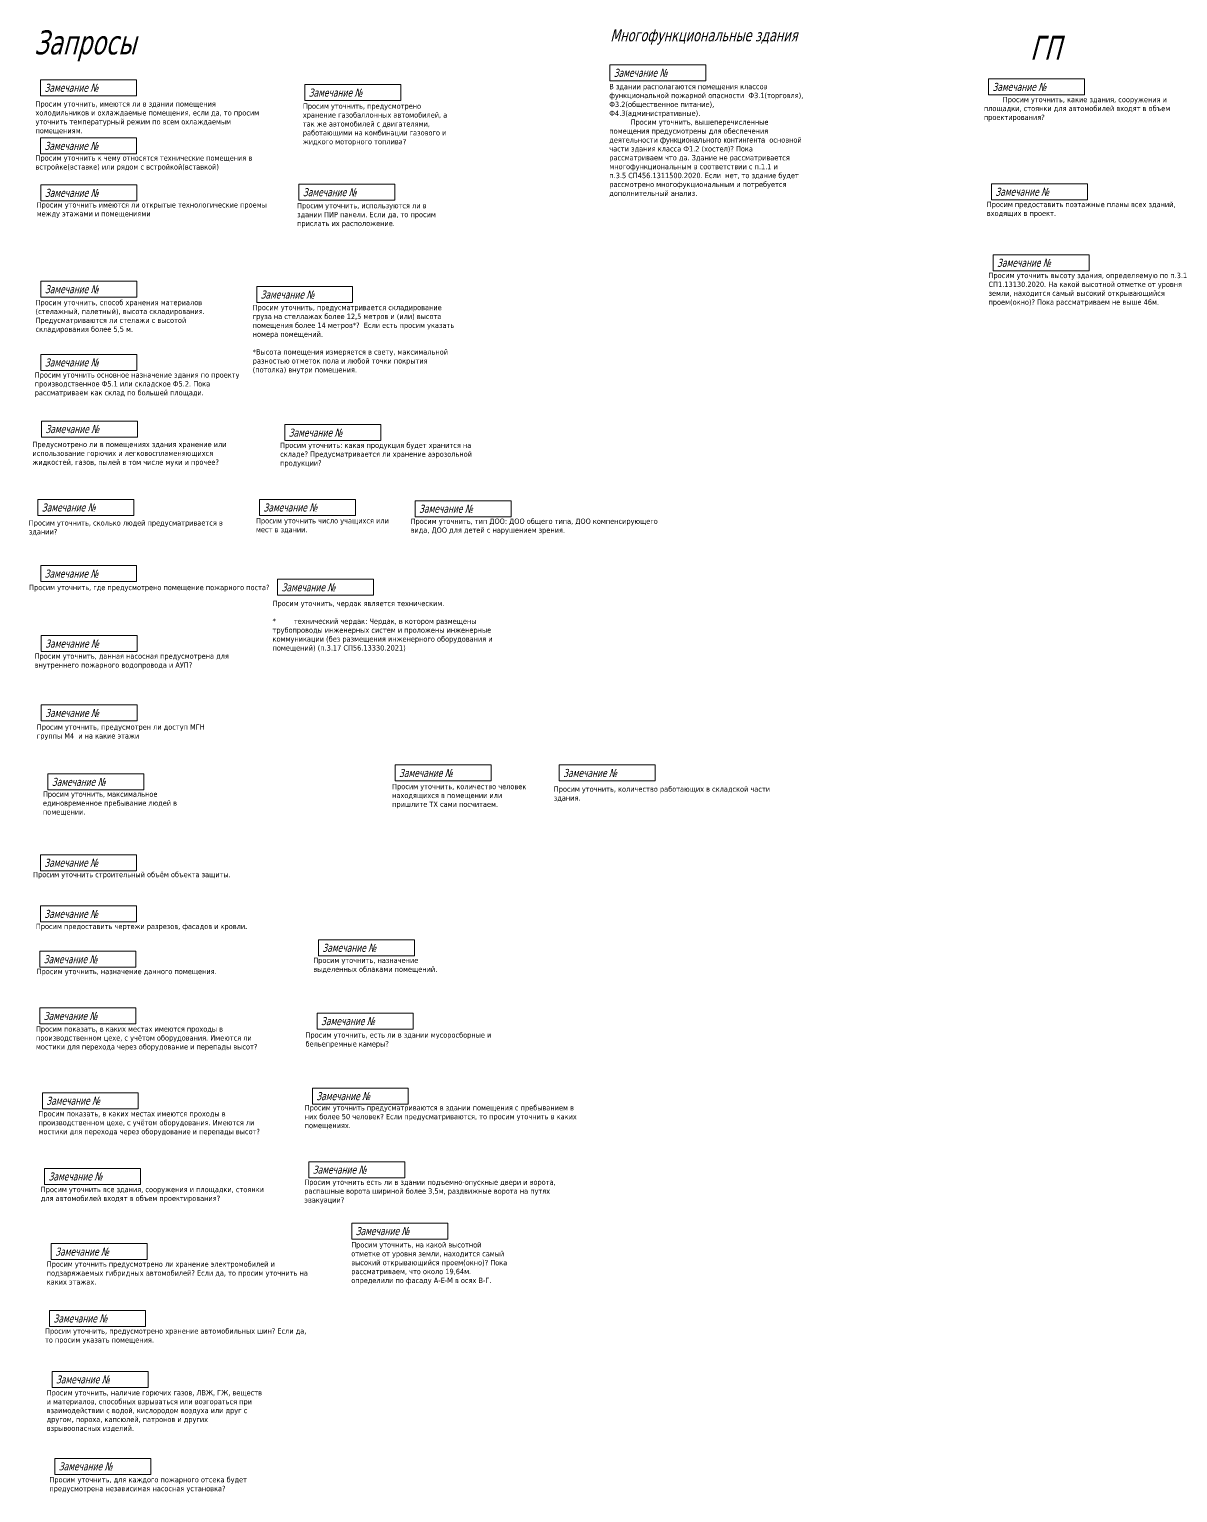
# Model space of a CAD drawing. Header units: millimetres. Extents: x -204396 to 1997851, y -2958255 to 237418.
# Drawn here: x 1549094 to 1678347, y 24858 to 189478 of the extents above; entities that cross this region are included whole.
import ezdxf

# ---------------------------------------------------------------- set-up
doc = ezdxf.new("R2010")
doc.units = ezdxf.units.MM
doc.layers.add('экспертиза', color=1, linetype='Continuous', lineweight=0)
doc.styles.add('ЭКСПЕРТИЗА', font='tahoma.ttf')

msp = doc.modelspace()

# ---------------------------------------------------------------- linework, layer by layer
at = {"layer": 'экспертиза'}
for points in [[(1614428, 185479), (1625228, 185479), (1625228, 183679), (1614428, 183679), (1614428, 185479)], [(1585387, 55192), (1596187, 55192), (1596187, 53392), (1585387, 53392), (1585387, 55192)]]:
    msp.add_lwpolyline(points, dxfattribs=at)
at = {"layer": 'экспертиза', "lineweight": 0, "transparency": 33554687}
for points in [[(1550367, 183794), (1561167, 183794), (1561167, 181994), (1550367, 181994), (1550367, 183794)], [(1580097, 183252), (1590897, 183252), (1590897, 181452), (1580097, 181452), (1580097, 183252)], [(1657051, 183895), (1667851, 183895), (1667851, 182095), (1657051, 182095), (1657051, 183895)], [(1550367, 177258), (1561167, 177258), (1561167, 175458), (1550367, 175458), (1550367, 177258)], [(1550409, 171977), (1561209, 171977), (1561209, 170177), (1550409, 170177), (1550409, 171977)], [(1579446, 172053), (1590246, 172053), (1590246, 170253), (1579446, 170253), (1579446, 172053)], [(1657376, 172095), (1668176, 172095), (1668176, 170295), (1657376, 170295), (1657376, 172095)], [(1657570, 164109), (1668370, 164109), (1668370, 162309), (1657570, 162309), (1657570, 164109)], [(1550409, 161140), (1561209, 161140), (1561209, 159340), (1550409, 159340), (1550409, 161140)], [(1574688, 160539), (1585488, 160539), (1585488, 158739), (1574688, 158739), (1574688, 160539)], [(1550409, 152898), (1561209, 152898), (1561209, 151098), (1550409, 151098), (1550409, 152898)], [(1550469, 145409), (1561269, 145409), (1561269, 143609), (1550469, 143609), (1550469, 145409)], [(1577845, 145004), (1588645, 145004), (1588645, 143204), (1577845, 143204), (1577845, 145004)], [(1550065, 136584), (1560865, 136584), (1560865, 134784), (1550065, 134784), (1550065, 136584)], [(1575009, 136584), (1585809, 136584), (1585809, 134784), (1575009, 134784), (1575009, 136584)], [(1592519, 136445), (1603319, 136445), (1603319, 134645), (1592519, 134645), (1592519, 136445)], [(1550382, 129147), (1561182, 129147), (1561182, 127347), (1550382, 127347), (1550382, 129147)], [(1577046, 127606), (1587846, 127606), (1587846, 125806), (1577046, 125806), (1577046, 127606)], [(1550443, 121274), (1561243, 121274), (1561243, 119474), (1550443, 119474), (1550443, 121274)], [(1550443, 113472), (1561243, 113472), (1561243, 111672), (1550443, 111672), (1550443, 113472)], [(1551193, 105717), (1561993, 105717), (1561993, 103917), (1551193, 103917), (1551193, 105717)], [(1590262, 106722), (1601062, 106722), (1601062, 104922), (1590262, 104922), (1590262, 106722)], [(1608739, 106722), (1619539, 106722), (1619539, 104922), (1608739, 104922), (1608739, 106722)], [(1550345, 96625), (1561145, 96625), (1561145, 94825), (1550345, 94825), (1550345, 96625)], [(1550345, 90873), (1561145, 90873), (1561145, 89073), (1550345, 89073), (1550345, 90873)], [(1550277, 85773), (1561077, 85773), (1561077, 83973), (1550277, 83973), (1550277, 85773)], [(1581639, 87054), (1592439, 87054), (1592439, 85254), (1581639, 85254), (1581639, 87054)], [(1550277, 79387), (1561077, 79387), (1561077, 77587), (1550277, 77587), (1550277, 79387)], [(1581490, 78809), (1592290, 78809), (1592290, 77009), (1581490, 77009), (1581490, 78809)], [(1550566, 69852), (1561366, 69852), (1561366, 68052), (1550566, 68052), (1550566, 69852)], [(1580955, 70369), (1591755, 70369), (1591755, 68569), (1580955, 68569), (1580955, 70369)], [(1550822, 61334), (1561622, 61334), (1561622, 59534), (1550822, 59534), (1550822, 61334)], [(1580555, 62097), (1591355, 62097), (1591355, 60297), (1580555, 60297), (1580555, 62097)], [(1551569, 52878), (1562369, 52878), (1562369, 51078), (1551569, 51078), (1551569, 52878)], [(1551376, 45359), (1562176, 45359), (1562176, 43559), (1551376, 43559), (1551376, 45359)], [(1551658, 38506), (1562458, 38506), (1562458, 36706), (1551658, 36706), (1551658, 38506)], [(1551969, 28726), (1562769, 28726), (1562769, 26926), (1551969, 26926), (1551969, 28726)]]:
    msp.add_lwpolyline(points, dxfattribs=at)

# ---------------------------------------------------------------- texts
at = {"layer": 'экспертиза', "color": 2, "lineweight": 0, "style": 'ЭКСПЕРТИЗА', "oblique": 14.99998, "width": 0.8}
for s, height, p in [('Запросы', 2700, (1549643, 186656)), ('Многофункциональные здания', 1350, (1614491, 188128)), ('ГП', 2700, (1661725, 186043))]:
    msp.add_text(s, height=height, dxfattribs=at).set_placement(p)
at = {"layer": 'экспертиза', "lineweight": 0, "style": 'ЭКСПЕРТИЗА', "oblique": 14.99998, "width": 0.8}
for p in [(1614878, 184129), (1585837, 53842)]:
    msp.add_text('Замечание №', height=900, dxfattribs=at).set_placement(p)
at = {"layer": 'экспертиза', "lineweight": 0, "ltscale": 100, "transparency": 33554687, "style": 'ЭКСПЕРТИЗА', "oblique": 14.99998, "width": 0.8}
for p in [(1550817, 182444), (1580547, 181902), (1657501, 182545), (1550817, 175908), (1550859, 170627), (1579896, 170703), (1657826, 170745), (1658020, 162759), (1550859, 159790), (1575138, 159189), (1550859, 151548), (1550919, 144059), (1578295, 143654), (1550515, 135234), (1575459, 135234), (1592969, 135095), (1550832, 127797), (1577496, 126256), (1550893, 119924), (1550893, 112122), (1590712, 105372), (1609189, 105372), (1551643, 104367), (1550795, 95275), (1550795, 89523), (1582089, 85704), (1550727, 84423), (1550727, 78037), (1581940, 77459), (1551016, 68502), (1581405, 69019), (1581005, 60747), (1551272, 59984), (1552019, 51528), (1551826, 44009), (1552108, 37156), (1552419, 27376)]:
    msp.add_text('Замечание №', height=900, dxfattribs=at).set_placement(p)
at = {"layer": 'экспертиза', "lineweight": 0, "ltscale": 100, "char_height": 600, "attachment_point": 1, "style": 'ЭКСПЕРТИЗА'}
for s, insert, width in [('В здании располагаются помещения классов функциональной пожарной опасности {\\A1; Ф3.1(торговля), Ф3.2(общественное питание), Ф4.3(административные).^J}^IПросим уточнить, вышеперечисленные помещения предусмотрены для обеспечения деятельности{\\fMicrosoft Sans Serif|b0|i0|c204|p34; функционального контингента } основной части здания класса Ф1.2 (хостел)? Пока рассматриваем что да. Здание не рассматривается многофункциональным в соответствии с п.1.1 и п.3.5\\~СП456.1311500.2020. Если  нет, то здание будет рассмотрено многофукциональным и потребуется дополнительный анализ.', (1614372, 183334), 20976.49), ('Просим уточнить, имеются ли в здании помещения холодильников и охлаждаемые помещения, если да, то просим уточнить температурный режим по всем охлаждаемым помещениям.', (1549797, 181380), 24579.48), ('Просим уточнить, предусмотрено хранение газобаллонных автомобилей, а так же автомобилей с двигателями, работающими на комбинации газового и жидкого моторного топлива?', (1579887, 181139), 16082.47), ('\\pi2127.498;Просим уточнить, какие здания, сооружения и площадки, стоянки для автомобилей входят в объем {\\H1.93206x; }проектирования?{\\H1.62918x; }', (1656532, 181875), 21895.48), ('Просим уточнить к чему относятся технические помещения в встройке(вставке) или рядом с встройкой(вставкой)', (1549797, 175302), 24579.48), ('Просим уточнить имеются ли открытые технологические проемы между этажами и помещениями', (1549921, 170028), 25338.67), ('Просим уточнить, используются ли в здании ПИР панели. Если да, то просим прислать их расположение.', (1579236, 169939), 16082.47), ('\\pt1200;Просим предоставить поэтажные планы всех зданий, входящих в проект. ', (1656856, 170075), 21895.48), ('Просим уточнить высоту здания, определяемую по п.3.1 СП1.13130.2020. На какой высотной отметке от уровня земли, находится самый высокий открывающийся проем(окно)? Пока рассматриваем не выше 46м.', (1657050, 162089), 21895.48), ('Просим уточнить, способ хранения материалов (стелажный, палетный), высота складирования. Предусматриваются ли стелажи с высотой складирования более 5,5 м.', (1549802, 159043), 18932.75), ('Просим уточнить основное назначение здания по проекту производственное Ф5.1 или складское Ф5.2. Пока рассматриваем как склад по большей площади.', (1549713, 150899), 24579.48), ('Просим уточнить: какая продукция будет хранится на складе? Предусматривается ли хранение аэрозольной продукции?', (1577326, 142984), 21895.48), ('Просим уточнить число учащихся или мест в здании.', (1574609, 134496), 15713.7), ('Просим уточнить, где предусмотрено помещение пожарного поста?', (1549073, 126989), 24579.48), ('Просим уточнить, чердак является техническим.\\P\\P*^Iтехнический чердак: Чердак, в котором размещены трубопроводы инженерных систем и проложены инженерные коммуникации (без размещения инженерного оборудования и помещений) (п.3.17 СП56.13330.2021)', (1576476, 125193), 24579.48), ('Просим уточнить, данная насосная предусмотрена для внутреннего пожарного водопровода и АУП?', (1549696, 119266), 24579.48), ('Просим уточнить, предусмотрен ли доступ МГН группы М4  и на какие этажи', (1549947, 111297), 18434.61), ('Просим уточнить, максимальное единовременное пребывание людей в помещении.', (1550631, 103739), 15713.7), ('Просим уточнить, количество человек находящихся в помещении или пришлите ТХ сами посчитаем.', (1589935, 104599), 15713.7), ('Просим уточнить, количество работающих в складской части здания. ', (1608128, 104311), 24579.48), ('Просим уточнить, назначение выделенных облаками помещений.', (1581059, 85050), 15713.7), ('Просим показать, в каких местах имеются проходы в производственном цехе, с учётом оборудования. Имеются ли мостики для перехода через оборудование и перепады высот?', (1549847, 77323), 24579.48), ('Просим уточнить, есть ли в здании мусоросборные и бельепремные камеры? ', (1580182, 76650), 24579.48), ('Просим показать, в каких местах имеются проходы в производственном цехе, с учётом оборудования. Имеются ли мостики для перехода через оборудование и перепады высот?', (1550136, 67789), 24579.48), ('Просим уточнить все здания, сооружения и площадки, стоянки для автомобилей входят в объем проектирования?', (1550393, 59271), 24579.48), ('Просим уточнить, на какой высотной отметке от уровня земли, находится самый высокий открывающийся проем(окно)? Пока рассматриваем, что около 19,64м. определили по фасаду А-Е-М в осях В-Г.', (1585331, 53046), 16843.54), ('Просим уточнить, наличие горючих газов, ЛВЖ, ГЖ, веществ и материалов, способных взрываться или возгораться при взаимодействии с водой, кислородом воздуха или друг с другом, пороха, капсюлей, патронов и других взрывоопасных изделий.', (1551051, 36410), 23095.16), ('Просим уточнить, для каждого пожарного отсека будет предусмотрена независимая насосная установка?', (1551362, 26630), 23095.16)]:
    msp.add_mtext(s, dxfattribs=dict(at, insert=insert, width=width))
at = {"layer": 'экспертиза', "lineweight": 0, "insert": (1574242, 158481), "char_height": 600, "width": 21891.98, "attachment_point": 1, "style": 'ЭКСПЕРТИЗА'}
msp.add_mtext('Просим уточнить, предусматривается складирование груза на стеллажах более 12,5 метров {\\C2;и (или) высота помещения более 14 метров*}?  Если есть просим указать номера помещений.\\P{\\C2;\\P*Высота помещения измеряется в свету, максимальной разностью отметок пола и любой точки покрытия (потолка) внутри помещения.}', dxfattribs=at)
at = {"layer": 'экспертиза', "lineweight": 0, "ltscale": 100, "transparency": 33554687, "attachment_point": 1, "style": 'ЭКСПЕРТИЗА'}
for s, insert, char_height, width in [('\\pt9600;{\\H0.25x;Предусмотрено ли в помещениях здания хранение или использование горючих и легковоспламеняющихся жидкостей, газов, пылей в том числе муки и прочее?}', (1549452, 143081), 2400, 21895.6), ('\\pt9600;{\\H0.25x;Просим уточнить, сколько людей предусматривается в здании?}', (1549048, 134256), 2400, 21895.6), ('Просим уточнить, тип ДОО: ДОО общего типа, ДОО компенсирующего вида, ДОО для детей с нарушением\\~зрения.', (1592011, 134439), 600, 28515.4), ('{\\H0.25x;Просим уточнить строительный объём объекта защиты.}', (1549527, 94697), 2400, 20727.6), ('Просим предоставить чертежи разрезов, фасадов и кровли.', (1549837, 88866), 600, 28515.4), ('\\pt9600;{\\H0.25x;Просим уточнить, назначение данного помещения.}', (1549925, 83794), 2400, 20727.6), ('\\H0.25x;Просим уточнить предусматриваются в здании помещения с пребыванием в них более 50 человек? Если предусматриваются, то просим уточнить в каких помещениях.', (1580097, 68468), 2400, 29933.16), ('Просим уточнить есть ли в здании подъемно-опускные двери и ворота, распашные ворота шириной более 3,5м, раздвижные ворота на путях эвакуации? ', (1580047, 60090), 600, 28515.4), ('Просим уточнить предусмотрено ли хранение электромобилей и подзаряжаемых гибридных автомобилей? Если да, то просим уточнить на каких этажах.', (1551061, 50871), 600, 28515.4), ('Просим уточнить, предусмотрено хранение автомобильных шин? Если да, то просим указать помещения.', (1550868, 43352), 600, 28515.4)]:
    msp.add_mtext(s, dxfattribs=dict(at, insert=insert, char_height=char_height, width=width))

doc.saveas('drawing.dxf')
